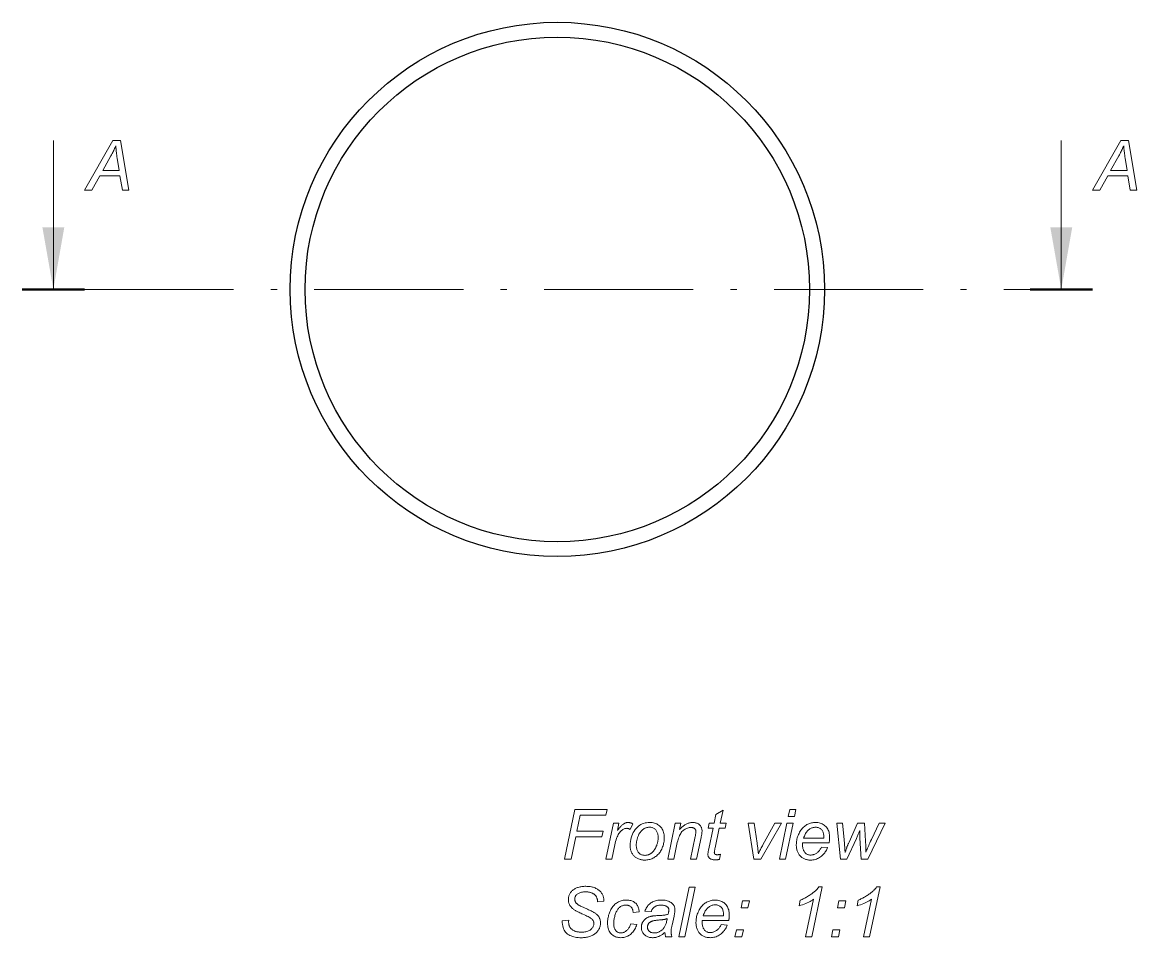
# Model space of a CAD drawing. Extents: x 0 to 297, y 0 to 523.
# Drawn here: x 115.1 to 204.8, y 448.9 to 522.5 of the extents above; entities that cross this region are included whole.
import ezdxf

# ---------------------------------------------------------------- set-up
doc = ezdxf.new("R2010")
doc.units = 0
doc.linetypes.add('DASHDOT', pattern=[18.5, 12, -3, 0.5, -3])

msp = doc.modelspace()

# ---------------------------------------------------------------- linework, layer by layer
at = {"color": 7, "lineweight": 13, "ltscale": 0.3}
for p, q in [((117.617, 501.034), (117.617, 513.034)), ((198.737, 501.034), (198.737, 513.034))]:
    msp.add_line(p, q, dxfattribs=at)
at = {"color": 7, "lineweight": 50, "ltscale": 0.125}
for p, q in [((115.117, 501.034), (120.117, 501.034)), ((201.237, 501.034), (196.237, 501.034))]:
    msp.add_line(p, q, dxfattribs=at)
at = {"color": 7, "linetype": 'DASHDOT', "lineweight": 13}
msp.add_line((120.117, 501.034), (196.237, 501.034), dxfattribs=at)
at = {"color": 7, "lineweight": 13}
for points in [[(120.13, 509.034), (122.398, 513.034), (123.028, 513.034), (123.688, 509.034), (123.17, 509.034), (122.976, 510.186), (121.358, 510.186), (120.717, 509.034)], [(201.25, 509.034), (203.518, 513.034), (204.148, 513.034), (204.808, 509.034), (204.29, 509.034), (204.096, 510.186), (202.478, 510.186), (201.837, 509.034)], [(121.587, 510.598), (122.911, 510.598), (122.755, 511.602), (122.738, 511.719), (122.722, 511.833), (122.707, 511.942), (122.694, 512.048), (122.682, 512.149), (122.672, 512.247), (122.662, 512.341), (122.655, 512.43), (122.648, 512.516), (122.643, 512.598), (122.615, 512.528), (122.584, 512.455), (122.55, 512.38), (122.514, 512.302), (122.475, 512.222), (122.434, 512.139), (122.391, 512.053), (122.345, 511.965), (122.296, 511.875), (122.245, 511.782)], [(202.707, 510.598), (204.031, 510.598), (203.875, 511.602), (203.858, 511.719), (203.842, 511.833), (203.827, 511.942), (203.814, 512.048), (203.802, 512.149), (203.792, 512.247), (203.782, 512.341), (203.775, 512.43), (203.768, 512.516), (203.763, 512.598), (203.735, 512.528), (203.704, 512.455), (203.67, 512.38), (203.634, 512.302), (203.595, 512.222), (203.554, 512.139), (203.511, 512.053), (203.465, 511.965), (203.416, 511.875), (203.365, 511.782)], [(158.746, 455.176), (159.581, 459.176), (162.181, 459.176), (162.086, 458.72), (160.02, 458.72), (159.756, 457.446), (161.859, 457.446), (161.764, 456.99), (159.66, 456.99), (159.281, 455.176)], [(171.322, 455.577), (171.24, 455.173), (171.205, 455.164), (171.169, 455.156), (171.134, 455.149), (171.1, 455.143), (171.065, 455.138), (171.031, 455.134), (170.997, 455.131), (170.963, 455.128), (170.93, 455.127), (170.896, 455.126), (170.838, 455.128), (170.783, 455.132), (170.73, 455.139), (170.68, 455.15), (170.631, 455.163), (170.586, 455.179), (170.542, 455.197), (170.501, 455.219), (170.463, 455.244), (170.427, 455.271), (170.402, 455.294), (170.38, 455.318), (170.36, 455.344), (170.343, 455.371), (170.329, 455.4), (170.317, 455.431), (170.308, 455.463), (170.301, 455.496), (170.297, 455.532), (170.296, 455.568), (170.297, 455.59), (170.299, 455.617), (170.302, 455.648), (170.307, 455.685), (170.314, 455.726), (170.321, 455.772), (170.331, 455.824), (170.341, 455.88), (170.353, 455.941), (170.367, 456.008), (170.719, 457.691), (170.329, 457.691), (170.408, 458.073), (170.798, 458.073), (170.948, 458.785), (171.513, 459.126), (171.292, 458.073), (171.777, 458.073), (171.696, 457.691), (171.213, 457.691), (170.877, 456.09), (170.865, 456.031), (170.854, 455.977), (170.845, 455.928), (170.837, 455.884), (170.83, 455.845), (170.824, 455.811), (170.82, 455.782), (170.817, 455.758), (170.815, 455.738), (170.814, 455.724), (170.815, 455.707), (170.816, 455.691), (170.819, 455.675), (170.822, 455.661), (170.827, 455.647), (170.832, 455.634), (170.839, 455.622), (170.847, 455.611), (170.855, 455.6), (170.865, 455.59), (170.875, 455.581), (170.887, 455.574), (170.901, 455.567), (170.915, 455.561), (170.931, 455.556), (170.948, 455.551), (170.967, 455.548), (170.987, 455.546), (171.008, 455.544), (171.03, 455.544), (171.062, 455.544), (171.094, 455.545), (171.125, 455.547), (171.155, 455.549), (171.185, 455.552), (171.214, 455.556), (171.242, 455.56), (171.269, 455.565), (171.296, 455.57)], [(176.768, 458.616), (176.885, 459.176), (177.376, 459.176), (177.259, 458.616)], [(162.091, 455.176), (162.697, 458.073), (163.133, 458.073), (163.011, 457.481), (163.055, 457.547), (163.1, 457.608), (163.144, 457.667), (163.188, 457.722), (163.232, 457.773), (163.276, 457.821), (163.319, 457.865), (163.363, 457.906), (163.406, 457.944), (163.449, 457.978), (163.492, 458.008), (163.535, 458.036), (163.578, 458.06), (163.622, 458.081), (163.665, 458.098), (163.709, 458.113), (163.753, 458.124), (163.797, 458.132), (163.842, 458.137), (163.887, 458.139), (163.917, 458.138), (163.948, 458.134), (163.981, 458.129), (164.015, 458.122), (164.051, 458.112), (164.088, 458.1), (164.126, 458.087), (164.166, 458.071), (164.207, 458.053), (164.249, 458.032), (164.048, 457.574), (164.022, 457.592), (163.995, 457.607), (163.968, 457.621), (163.941, 457.633), (163.913, 457.643), (163.885, 457.652), (163.856, 457.658), (163.827, 457.663), (163.797, 457.666), (163.767, 457.667), (163.715, 457.664), (163.662, 457.655), (163.61, 457.641), (163.557, 457.62), (163.504, 457.594), (163.451, 457.563), (163.397, 457.525), (163.343, 457.482), (163.289, 457.432), (163.234, 457.377), (163.181, 457.315), (163.13, 457.243), (163.081, 457.162), (163.035, 457.072), (162.991, 456.973), (162.949, 456.864), (162.91, 456.747), (162.873, 456.62), (162.838, 456.483), (162.806, 456.338), (162.561, 455.176)], [(164.039, 456.275), (164.044, 456.442), (164.059, 456.603), (164.084, 456.758), (164.119, 456.907), (164.164, 457.051), (164.219, 457.188), (164.284, 457.32), (164.359, 457.446), (164.444, 457.566), (164.539, 457.68), (164.624, 457.767), (164.714, 457.845), (164.809, 457.914), (164.909, 457.974), (165.015, 458.024), (165.125, 458.065), (165.241, 458.097), (165.362, 458.12), (165.488, 458.134), (165.619, 458.139), (165.722, 458.135), (165.821, 458.126), (165.915, 458.109), (166.006, 458.086), (166.092, 458.057), (166.175, 458.021), (166.253, 457.978), (166.327, 457.929), (166.397, 457.874), (166.464, 457.811), (166.525, 457.744), (166.579, 457.671), (166.627, 457.594), (166.669, 457.513), (166.704, 457.427), (166.733, 457.336), (166.755, 457.241), (166.771, 457.141), (166.781, 457.036), (166.784, 456.927), (166.782, 456.828), (166.776, 456.73), (166.766, 456.634), (166.752, 456.539), (166.734, 456.445), (166.712, 456.353), (166.685, 456.262), (166.655, 456.173), (166.621, 456.085), (166.582, 455.998), (166.54, 455.914), (166.495, 455.834), (166.446, 455.758), (166.394, 455.687), (166.338, 455.619), (166.279, 455.555), (166.216, 455.495), (166.15, 455.439), (166.081, 455.387), (166.008, 455.339), (165.933, 455.296), (165.857, 455.257), (165.781, 455.222), (165.704, 455.193), (165.626, 455.167), (165.547, 455.147), (165.467, 455.131), (165.387, 455.119), (165.306, 455.112), (165.224, 455.11), (165.156, 455.112), (165.091, 455.116), (165.026, 455.123), (164.963, 455.133), (164.901, 455.146), (164.84, 455.162), (164.78, 455.181), (164.721, 455.203), (164.664, 455.227), (164.608, 455.255), (164.554, 455.285), (164.503, 455.317), (164.454, 455.352), (164.408, 455.39), (164.364, 455.429), (164.323, 455.471), (164.285, 455.516), (164.249, 455.563), (164.216, 455.612), (164.185, 455.664), (164.158, 455.718), (164.133, 455.773), (164.111, 455.83), (164.092, 455.889), (164.076, 455.949), (164.063, 456.011), (164.053, 456.075), (164.045, 456.14), (164.041, 456.207)], [(164.533, 456.324), (164.535, 456.244), (164.541, 456.168), (164.551, 456.096), (164.565, 456.029), (164.582, 455.964), (164.604, 455.904), (164.629, 455.848), (164.659, 455.796), (164.692, 455.748), (164.73, 455.704), (164.77, 455.663), (164.813, 455.627), (164.857, 455.596), (164.904, 455.568), (164.953, 455.545), (165.004, 455.526), (165.057, 455.511), (165.112, 455.501), (165.169, 455.494), (165.229, 455.492), (165.261, 455.493), (165.292, 455.495), (165.324, 455.498), (165.355, 455.502), (165.387, 455.508), (165.418, 455.515), (165.449, 455.523), (165.48, 455.533), (165.512, 455.544), (165.543, 455.556), (165.574, 455.57), (165.604, 455.585), (165.634, 455.601), (165.664, 455.618), (165.693, 455.637), (165.722, 455.657), (165.75, 455.679), (165.778, 455.702), (165.805, 455.726), (165.832, 455.751), (165.858, 455.778), (165.884, 455.805), (165.909, 455.833), (165.933, 455.862), (165.956, 455.891), (165.978, 455.922), (166, 455.953), (166.021, 455.984), (166.041, 456.017), (166.06, 456.05), (166.078, 456.084), (166.096, 456.118), (166.113, 456.153), (166.129, 456.188), (166.145, 456.224), (166.16, 456.261), (166.174, 456.298), (166.187, 456.335), (166.199, 456.373), (166.211, 456.412), (166.227, 456.465), (166.242, 456.519), (166.254, 456.572), (166.265, 456.624), (166.275, 456.676), (166.282, 456.728), (166.288, 456.779), (166.292, 456.83), (166.295, 456.88), (166.296, 456.93), (166.294, 457.007), (166.288, 457.08), (166.278, 457.15), (166.264, 457.216), (166.246, 457.279), (166.225, 457.338), (166.199, 457.394), (166.169, 457.446), (166.136, 457.495), (166.098, 457.54), (166.057, 457.581), (166.015, 457.618), (165.97, 457.65), (165.923, 457.679), (165.875, 457.703), (165.824, 457.722), (165.771, 457.737), (165.716, 457.748), (165.659, 457.755), (165.6, 457.757), (165.554, 457.756), (165.509, 457.752), (165.465, 457.747), (165.421, 457.739), (165.378, 457.729), (165.337, 457.717), (165.295, 457.703), (165.255, 457.686), (165.216, 457.667), (165.177, 457.646), (165.139, 457.623), (165.102, 457.598), (165.066, 457.571), (165.03, 457.541), (164.995, 457.51), (164.961, 457.477), (164.928, 457.441), (164.895, 457.404), (164.863, 457.364), (164.832, 457.323), (164.802, 457.28), (164.774, 457.235), (164.747, 457.189), (164.722, 457.142), (164.698, 457.093), (164.676, 457.042), (164.656, 456.991), (164.638, 456.938), (164.621, 456.883), (164.606, 456.828), (164.592, 456.772), (164.579, 456.717), (164.569, 456.664), (164.559, 456.612), (164.551, 456.561), (164.545, 456.511), (164.54, 456.462), (164.536, 456.415), (164.534, 456.369)], [(167.06, 455.176), (167.666, 458.073), (168.113, 458.073), (168.007, 457.568), (168.065, 457.626), (168.122, 457.681), (168.178, 457.732), (168.234, 457.781), (168.289, 457.826), (168.343, 457.867), (168.397, 457.906), (168.449, 457.941), (168.501, 457.973), (168.552, 458.002), (168.603, 458.028), (168.654, 458.051), (168.706, 458.072), (168.757, 458.09), (168.809, 458.105), (168.861, 458.117), (168.913, 458.126), (168.965, 458.133), (169.018, 458.137), (169.071, 458.139), (169.14, 458.137), (169.205, 458.131), (169.268, 458.122), (169.328, 458.108), (169.385, 458.091), (169.439, 458.07), (169.489, 458.045), (169.537, 458.017), (169.582, 457.984), (169.623, 457.948), (169.661, 457.908), (169.695, 457.866), (169.726, 457.822), (169.752, 457.774), (169.774, 457.725), (169.792, 457.672), (169.806, 457.617), (169.816, 457.56), (169.822, 457.5), (169.824, 457.438), (169.823, 457.403), (169.821, 457.366), (169.817, 457.324), (169.812, 457.279), (169.806, 457.23), (169.798, 457.178), (169.789, 457.121), (169.778, 457.061), (169.766, 456.997), (169.753, 456.93), (169.385, 455.176), (168.891, 455.176), (169.275, 457.012), (169.286, 457.064), (169.296, 457.113), (169.305, 457.16), (169.312, 457.204), (169.318, 457.244), (169.324, 457.283), (169.328, 457.318), (169.33, 457.351), (169.332, 457.38), (169.333, 457.408), (169.332, 457.436), (169.329, 457.463), (169.324, 457.489), (169.317, 457.514), (169.308, 457.538), (169.297, 457.561), (169.284, 457.583), (169.269, 457.604), (169.252, 457.624), (169.233, 457.642), (169.212, 457.659), (169.19, 457.675), (169.165, 457.688), (169.139, 457.7), (169.111, 457.71), (169.082, 457.718), (169.05, 457.724), (169.017, 457.729), (168.982, 457.731), (168.945, 457.732), (168.87, 457.729), (168.797, 457.721), (168.725, 457.708), (168.655, 457.689), (168.587, 457.664), (168.52, 457.634), (168.455, 457.598), (168.392, 457.558), (168.33, 457.511), (168.27, 457.459), (168.212, 457.401), (168.158, 457.335), (168.106, 457.26), (168.058, 457.179), (168.013, 457.089), (167.971, 456.991), (167.932, 456.886), (167.897, 456.773), (167.864, 456.652), (167.835, 456.523), (167.554, 455.176)], [(174.004, 455.176), (173.529, 458.073), (174.009, 458.073), (174.258, 456.477), (174.266, 456.421), (174.275, 456.359), (174.284, 456.29), (174.293, 456.215), (174.303, 456.133), (174.314, 456.044), (174.324, 455.949), (174.335, 455.847), (174.347, 455.738), (174.359, 455.623), (174.388, 455.686), (174.419, 455.75), (174.451, 455.816), (174.485, 455.884), (174.52, 455.954), (174.557, 456.025), (174.596, 456.099), (174.636, 456.174), (174.678, 456.251), (174.721, 456.33), (175.69, 458.073), (176.211, 458.073), (174.552, 455.176)], [(176.048, 455.176), (176.653, 458.073), (177.147, 458.073), (176.541, 455.176)], [(179.436, 456.161), (179.917, 456.111), (179.893, 456.04), (179.864, 455.97), (179.83, 455.9), (179.791, 455.831), (179.746, 455.763), (179.695, 455.695), (179.64, 455.628), (179.579, 455.562), (179.512, 455.497), (179.44, 455.432), (179.365, 455.371), (179.286, 455.316), (179.204, 455.268), (179.12, 455.226), (179.032, 455.191), (178.942, 455.162), (178.849, 455.139), (178.753, 455.123), (178.654, 455.113), (178.552, 455.11), (178.488, 455.112), (178.426, 455.116), (178.364, 455.123), (178.303, 455.134), (178.244, 455.147), (178.185, 455.164), (178.128, 455.183), (178.071, 455.205), (178.016, 455.231), (177.962, 455.259), (177.909, 455.29), (177.859, 455.324), (177.812, 455.36), (177.767, 455.399), (177.725, 455.441), (177.685, 455.486), (177.648, 455.533), (177.614, 455.583), (177.582, 455.636), (177.552, 455.691), (177.526, 455.749), (177.502, 455.808), (177.481, 455.869), (177.462, 455.931), (177.447, 455.995), (177.434, 456.06), (177.424, 456.127), (177.417, 456.196), (177.413, 456.266), (177.412, 456.338), (177.414, 456.433), (177.421, 456.527), (177.432, 456.62), (177.447, 456.713), (177.467, 456.806), (177.491, 456.897), (177.519, 456.989), (177.552, 457.079), (177.59, 457.169), (177.631, 457.259), (177.677, 457.346), (177.724, 457.428), (177.775, 457.506), (177.828, 457.579), (177.883, 457.648), (177.942, 457.712), (178.002, 457.771), (178.066, 457.826), (178.132, 457.876), (178.2, 457.922), (178.271, 457.963), (178.342, 458), (178.415, 458.032), (178.489, 458.061), (178.564, 458.085), (178.64, 458.104), (178.717, 458.119), (178.796, 458.13), (178.875, 458.137), (178.956, 458.139), (179.058, 458.135), (179.155, 458.126), (179.248, 458.11), (179.337, 458.087), (179.422, 458.058), (179.503, 458.023), (179.58, 457.981), (179.652, 457.933), (179.72, 457.878), (179.784, 457.817), (179.843, 457.75), (179.896, 457.679), (179.942, 457.602), (179.982, 457.522), (180.017, 457.436), (180.044, 457.346), (180.066, 457.251), (180.082, 457.151), (180.091, 457.047), (180.094, 456.938), (180.094, 456.896), (180.092, 456.853), (180.09, 456.81), (180.088, 456.766), (180.084, 456.723), (180.08, 456.679), (180.075, 456.635), (180.069, 456.591), (180.063, 456.546), (180.056, 456.502), (177.922, 456.502), (177.92, 456.485), (177.918, 456.468), (177.916, 456.452), (177.915, 456.437), (177.914, 456.421), (177.913, 456.406), (177.912, 456.391), (177.912, 456.377), (177.911, 456.363), (177.911, 456.349), (177.913, 456.269), (177.919, 456.194), (177.928, 456.122), (177.941, 456.054), (177.958, 455.99), (177.978, 455.93), (178.003, 455.874), (178.031, 455.821), (178.063, 455.773), (178.098, 455.728), (178.136, 455.687), (178.176, 455.651), (178.218, 455.619), (178.261, 455.591), (178.306, 455.567), (178.352, 455.548), (178.4, 455.533), (178.45, 455.522), (178.502, 455.516), (178.555, 455.514), (178.606, 455.516), (178.656, 455.521), (178.707, 455.529), (178.757, 455.541), (178.807, 455.556), (178.857, 455.574), (178.906, 455.595), (178.956, 455.62), (179.005, 455.649), (179.054, 455.68), (179.102, 455.715), (179.148, 455.753), (179.192, 455.793), (179.233, 455.837), (179.273, 455.884), (179.31, 455.933), (179.345, 455.986), (179.377, 456.041), (179.408, 456.099)], [(178.001, 456.878), (179.627, 456.878), (179.628, 456.893), (179.628, 456.907), (179.629, 456.92), (179.629, 456.932), (179.629, 456.944), (179.63, 456.954), (179.63, 456.964), (179.63, 456.972), (179.63, 456.98), (179.63, 456.987), (179.628, 457.06), (179.623, 457.129), (179.613, 457.194), (179.6, 457.256), (179.584, 457.315), (179.563, 457.37), (179.539, 457.422), (179.511, 457.47), (179.48, 457.515), (179.445, 457.556), (179.406, 457.594), (179.366, 457.627), (179.324, 457.657), (179.279, 457.683), (179.232, 457.705), (179.184, 457.722), (179.133, 457.736), (179.08, 457.746), (179.024, 457.752), (178.967, 457.754), (178.904, 457.752), (178.843, 457.745), (178.782, 457.734), (178.723, 457.719), (178.665, 457.699), (178.607, 457.675), (178.551, 457.647), (178.496, 457.614), (178.443, 457.577), (178.39, 457.536), (178.339, 457.49), (178.291, 457.44), (178.246, 457.385), (178.203, 457.326), (178.162, 457.262), (178.125, 457.194), (178.09, 457.122), (178.058, 457.045), (178.028, 456.964)], [(180.967, 455.176), (180.664, 458.073), (181.139, 458.073), (181.27, 456.772), (181.322, 456.04), (181.323, 456.022), (181.324, 456.001), (181.326, 455.976), (181.327, 455.948), (181.329, 455.917), (181.33, 455.882), (181.332, 455.844), (181.334, 455.803), (181.336, 455.758), (181.338, 455.71), (181.354, 455.765), (181.37, 455.816), (181.385, 455.866), (181.4, 455.912), (181.414, 455.956), (181.428, 455.998), (181.441, 456.036), (181.453, 456.073), (181.466, 456.106), (181.477, 456.137), (181.489, 456.168), (181.503, 456.202), (181.518, 456.238), (181.534, 456.277), (181.552, 456.318), (181.571, 456.361), (181.591, 456.408), (181.613, 456.456), (181.636, 456.508), (181.66, 456.562), (182.35, 458.073), (182.888, 458.073), (182.983, 456.624), (182.988, 456.556), (182.992, 456.484), (182.995, 456.406), (182.998, 456.325), (183.001, 456.239), (183.004, 456.149), (183.006, 456.054), (183.008, 455.955), (183.009, 455.851), (183.011, 455.743), (183.04, 455.819), (183.072, 455.901), (183.108, 455.988), (183.147, 456.081), (183.19, 456.18), (183.236, 456.284), (183.286, 456.394), (183.339, 456.51), (183.396, 456.631), (183.455, 456.758), (184.078, 458.073), (184.571, 458.073), (183.155, 455.176), (182.642, 455.176), (182.533, 456.875), (182.531, 456.91), (182.529, 456.951), (182.527, 456.997), (182.525, 457.05), (182.524, 457.109), (182.522, 457.173), (182.521, 457.244), (182.519, 457.321), (182.518, 457.403), (182.517, 457.492), (182.494, 457.433), (182.47, 457.373), (182.446, 457.313), (182.421, 457.251), (182.395, 457.189), (182.368, 457.125), (182.34, 457.061), (182.312, 456.995), (182.282, 456.929), (182.252, 456.862), (181.485, 455.176)], [(158.57, 450.226), (159.094, 450.275), (159.088, 450.136), (159.09, 450.09), (159.093, 450.045), (159.098, 450), (159.105, 449.957), (159.115, 449.914), (159.127, 449.872), (159.141, 449.831), (159.157, 449.79), (159.175, 449.751), (159.195, 449.712), (159.218, 449.674), (159.243, 449.638), (159.271, 449.604), (159.302, 449.572), (159.336, 449.541), (159.373, 449.512), (159.412, 449.485), (159.454, 449.46), (159.499, 449.436), (159.547, 449.414), (159.597, 449.394), (159.649, 449.376), (159.703, 449.361), (159.758, 449.347), (159.816, 449.336), (159.875, 449.326), (159.936, 449.319), (159.999, 449.313), (160.064, 449.31), (160.131, 449.309), (160.225, 449.311), (160.314, 449.318), (160.398, 449.328), (160.478, 449.343), (160.554, 449.362), (160.625, 449.385), (160.691, 449.412), (160.753, 449.444), (160.811, 449.479), (160.863, 449.519), (160.911, 449.562), (160.954, 449.606), (160.992, 449.651), (161.025, 449.697), (161.053, 449.744), (161.075, 449.793), (161.093, 449.843), (161.106, 449.894), (161.113, 449.946), (161.116, 450), (161.114, 450.037), (161.11, 450.074), (161.104, 450.11), (161.094, 450.145), (161.082, 450.18), (161.068, 450.214), (161.05, 450.247), (161.03, 450.28), (161.007, 450.312), (160.982, 450.343), (160.95, 450.375), (160.909, 450.409), (160.858, 450.445), (160.797, 450.483), (160.728, 450.523), (160.648, 450.566), (160.56, 450.611), (160.462, 450.658), (160.354, 450.707), (160.237, 450.758), (160.146, 450.798), (160.06, 450.836), (159.981, 450.872), (159.908, 450.907), (159.84, 450.939), (159.779, 450.969), (159.723, 450.998), (159.674, 451.024), (159.631, 451.049), (159.593, 451.072), (159.541, 451.108), (159.491, 451.144), (159.444, 451.181), (159.4, 451.219), (159.359, 451.257), (159.32, 451.296), (159.285, 451.336), (159.252, 451.376), (159.222, 451.417), (159.195, 451.458), (159.171, 451.5), (159.149, 451.544), (159.129, 451.589), (159.113, 451.634), (159.099, 451.681), (159.087, 451.73), (159.078, 451.779), (159.072, 451.829), (159.068, 451.881), (159.067, 451.934), (159.068, 451.995), (159.073, 452.055), (159.082, 452.114), (159.094, 452.171), (159.109, 452.227), (159.128, 452.282), (159.15, 452.336), (159.175, 452.389), (159.204, 452.44), (159.236, 452.491), (159.271, 452.539), (159.31, 452.585), (159.351, 452.629), (159.396, 452.671), (159.444, 452.71), (159.495, 452.746), (159.55, 452.781), (159.607, 452.813), (159.667, 452.843), (159.731, 452.87), (159.797, 452.895), (159.865, 452.917), (159.934, 452.937), (160.005, 452.954), (160.078, 452.968), (160.152, 452.98), (160.228, 452.989), (160.306, 452.996), (160.385, 453), (160.466, 453.001), (160.563, 452.999), (160.656, 452.994), (160.746, 452.986), (160.833, 452.975), (160.917, 452.96), (160.997, 452.942), (161.075, 452.921), (161.15, 452.896), (161.222, 452.868), (161.29, 452.837), (161.356, 452.803), (161.417, 452.767), (161.475, 452.729), (161.529, 452.689), (161.58, 452.646), (161.627, 452.602), (161.67, 452.555), (161.709, 452.505), (161.745, 452.454), (161.777, 452.401), (161.806, 452.346), (161.832, 452.293), (161.855, 452.239), (161.874, 452.186), (161.891, 452.134), (161.905, 452.082), (161.915, 452.031), (161.923, 451.98), (161.927, 451.929), (161.929, 451.88), (161.929, 451.874), (161.929, 451.868), (161.929, 451.862), (161.928, 451.855), (161.928, 451.847), (161.928, 451.838), (161.928, 451.829), (161.927, 451.819), (161.927, 451.809), (161.926, 451.798), (161.41, 451.757), (161.41, 451.79), (161.409, 451.821), (161.408, 451.852), (161.406, 451.88), (161.403, 451.908), (161.4, 451.933), (161.396, 451.957), (161.391, 451.98), (161.386, 452.002), (161.38, 452.021), (161.369, 452.054), (161.356, 452.086), (161.342, 452.117), (161.327, 452.146), (161.311, 452.175), (161.293, 452.202), (161.275, 452.229), (161.255, 452.255), (161.234, 452.279), (161.211, 452.302), (161.187, 452.325), (161.162, 452.346), (161.135, 452.367), (161.106, 452.387), (161.075, 452.406), (161.043, 452.424), (161.009, 452.441), (160.973, 452.457), (160.935, 452.472), (160.896, 452.487), (160.856, 452.5), (160.814, 452.512), (160.771, 452.522), (160.728, 452.531), (160.684, 452.539), (160.638, 452.545), (160.592, 452.55), (160.545, 452.553), (160.496, 452.556), (160.447, 452.556), (160.362, 452.554), (160.28, 452.548), (160.203, 452.539), (160.129, 452.525), (160.059, 452.507), (159.993, 452.485), (159.931, 452.46), (159.873, 452.43), (159.818, 452.397), (159.768, 452.36), (159.733, 452.329), (159.701, 452.296), (159.673, 452.261), (159.649, 452.224), (159.629, 452.185), (159.612, 452.144), (159.599, 452.102), (159.59, 452.057), (159.584, 452.01), (159.582, 451.961), (159.583, 451.932), (159.585, 451.904), (159.589, 451.876), (159.595, 451.849), (159.601, 451.822), (159.61, 451.796), (159.62, 451.77), (159.631, 451.746), (159.644, 451.722), (159.659, 451.698), (159.675, 451.675), (159.694, 451.652), (159.716, 451.629), (159.74, 451.606), (159.766, 451.583), (159.795, 451.56), (159.826, 451.538), (159.86, 451.515), (159.896, 451.493), (159.934, 451.47), (159.967, 451.453), (160.007, 451.432), (160.055, 451.409), (160.11, 451.382), (160.174, 451.352), (160.245, 451.319), (160.324, 451.283), (160.411, 451.244), (160.506, 451.202), (160.608, 451.156), (160.692, 451.119), (160.77, 451.083), (160.843, 451.049), (160.91, 451.017), (160.973, 450.986), (161.029, 450.957), (161.081, 450.929), (161.127, 450.903), (161.168, 450.879), (161.203, 450.856), (161.246, 450.827), (161.286, 450.796), (161.325, 450.764), (161.362, 450.731), (161.396, 450.696), (161.429, 450.661), (161.459, 450.624), (161.488, 450.586), (161.514, 450.546), (161.539, 450.506), (161.561, 450.464), (161.581, 450.421), (161.599, 450.377), (161.614, 450.332), (161.627, 450.286), (161.637, 450.238), (161.645, 450.19), (161.651, 450.14), (161.655, 450.09), (161.656, 450.038), (161.654, 449.973), (161.648, 449.91), (161.638, 449.848), (161.624, 449.786), (161.607, 449.726), (161.585, 449.666), (161.559, 449.608), (161.529, 449.551), (161.496, 449.494), (161.458, 449.439), (161.417, 449.385), (161.373, 449.334), (161.326, 449.286), (161.276, 449.239), (161.223, 449.196), (161.166, 449.155), (161.107, 449.116), (161.045, 449.08), (160.979, 449.046), (160.911, 449.015), (160.84, 448.986), (160.767, 448.961), (160.692, 448.938), (160.616, 448.919), (160.537, 448.902), (160.456, 448.889), (160.373, 448.878), (160.288, 448.871), (160.201, 448.866), (160.112, 448.865), (159.978, 448.867), (159.85, 448.876), (159.727, 448.891), (159.608, 448.912), (159.495, 448.939), (159.386, 448.971), (159.283, 449.01), (159.184, 449.054), (159.091, 449.104), (159.003, 449.161), (158.921, 449.225), (158.848, 449.298), (158.783, 449.381), (158.727, 449.473), (158.68, 449.575), (158.641, 449.686), (158.61, 449.807), (158.588, 449.937), (158.575, 450.077)], [(178.158, 448.933), (178.791, 451.953), (178.706, 451.89), (178.614, 451.83), (178.516, 451.772), (178.41, 451.716), (178.299, 451.663), (178.18, 451.613), (178.055, 451.565), (177.923, 451.52), (177.785, 451.478), (177.64, 451.438), (177.732, 451.885), (177.806, 451.915), (177.879, 451.948), (177.953, 451.982), (178.026, 452.017), (178.098, 452.055), (178.171, 452.094), (178.243, 452.135), (178.316, 452.178), (178.388, 452.223), (178.46, 452.27), (178.53, 452.317), (178.596, 452.362), (178.659, 452.407), (178.718, 452.45), (178.774, 452.492), (178.826, 452.533), (178.874, 452.573), (178.919, 452.611), (178.961, 452.648), (178.998, 452.684), (179.02, 452.707), (179.042, 452.73), (179.063, 452.754), (179.084, 452.779), (179.105, 452.805), (179.125, 452.832), (179.146, 452.86), (179.166, 452.889), (179.186, 452.918), (179.206, 452.949), (179.492, 452.949), (178.655, 448.933)], [(182.818, 448.933), (183.451, 451.953), (183.366, 451.89), (183.274, 451.83), (183.176, 451.772), (183.071, 451.716), (182.959, 451.663), (182.84, 451.613), (182.715, 451.565), (182.583, 451.52), (182.445, 451.478), (182.3, 451.438), (182.393, 451.885), (182.466, 451.915), (182.54, 451.948), (182.613, 451.982), (182.686, 452.017), (182.759, 452.055), (182.831, 452.094), (182.904, 452.135), (182.976, 452.178), (183.048, 452.223), (183.12, 452.27), (183.19, 452.317), (183.256, 452.362), (183.319, 452.407), (183.378, 452.45), (183.434, 452.492), (183.486, 452.533), (183.535, 452.573), (183.58, 452.611), (183.621, 452.648), (183.659, 452.684), (183.68, 452.707), (183.702, 452.73), (183.723, 452.754), (183.744, 452.779), (183.765, 452.805), (183.786, 452.832), (183.806, 452.86), (183.826, 452.889), (183.846, 452.918), (183.866, 452.949), (184.153, 452.949), (183.315, 448.933)], [(167.953, 448.933), (168.788, 452.933), (169.282, 452.933), (168.447, 448.933)], [(164.09, 449.989), (164.584, 449.937), (164.545, 449.831), (164.503, 449.731), (164.458, 449.636), (164.41, 449.547), (164.359, 449.464), (164.305, 449.386), (164.247, 449.314), (164.186, 449.247), (164.123, 449.186), (164.056, 449.131), (163.986, 449.081), (163.915, 449.036), (163.842, 448.996), (163.767, 448.962), (163.69, 448.933), (163.611, 448.909), (163.53, 448.891), (163.448, 448.878), (163.363, 448.87), (163.277, 448.867), (163.184, 448.87), (163.095, 448.879), (163.01, 448.895), (162.928, 448.916), (162.849, 448.944), (162.775, 448.977), (162.703, 449.017), (162.636, 449.063), (162.572, 449.115), (162.511, 449.173), (162.456, 449.236), (162.406, 449.305), (162.362, 449.378), (162.324, 449.456), (162.291, 449.539), (162.265, 449.627), (162.244, 449.72), (162.23, 449.817), (162.221, 449.92), (162.218, 450.027), (162.22, 450.122), (162.226, 450.216), (162.235, 450.31), (162.248, 450.404), (162.265, 450.498), (162.286, 450.591), (162.31, 450.684), (162.339, 450.776), (162.371, 450.868), (162.406, 450.96), (162.446, 451.049), (162.488, 451.135), (162.534, 451.215), (162.583, 451.292), (162.635, 451.363), (162.691, 451.431), (162.749, 451.494), (162.811, 451.553), (162.877, 451.607), (162.945, 451.657), (163.016, 451.703), (163.089, 451.743), (163.165, 451.779), (163.242, 451.81), (163.321, 451.836), (163.402, 451.858), (163.485, 451.874), (163.57, 451.886), (163.657, 451.894), (163.746, 451.896), (163.837, 451.893), (163.925, 451.885), (164.009, 451.872), (164.088, 451.854), (164.164, 451.83), (164.236, 451.801), (164.304, 451.767), (164.369, 451.727), (164.429, 451.683), (164.485, 451.633), (164.537, 451.578), (164.584, 451.52), (164.625, 451.459), (164.66, 451.395), (164.69, 451.327), (164.715, 451.255), (164.734, 451.18), (164.747, 451.102), (164.756, 451.021), (164.758, 450.935), (164.273, 450.903), (164.271, 450.957), (164.265, 451.008), (164.257, 451.057), (164.246, 451.104), (164.231, 451.148), (164.214, 451.19), (164.193, 451.23), (164.17, 451.267), (164.143, 451.302), (164.113, 451.334), (164.081, 451.363), (164.046, 451.39), (164.01, 451.413), (163.972, 451.433), (163.931, 451.45), (163.889, 451.464), (163.845, 451.475), (163.798, 451.483), (163.75, 451.488), (163.7, 451.489), (163.641, 451.487), (163.584, 451.482), (163.528, 451.472), (163.474, 451.459), (163.422, 451.442), (163.371, 451.422), (163.322, 451.397), (163.274, 451.369), (163.228, 451.337), (163.184, 451.301), (163.141, 451.261), (163.1, 451.218), (163.061, 451.171), (163.024, 451.119), (162.989, 451.064), (162.956, 451.005), (162.925, 450.942), (162.895, 450.875), (162.867, 450.804), (162.842, 450.729), (162.818, 450.653), (162.797, 450.577), (162.778, 450.502), (162.762, 450.427), (162.748, 450.353), (162.737, 450.28), (162.729, 450.207), (162.722, 450.134), (162.719, 450.063), (162.717, 449.991), (162.719, 449.919), (162.724, 449.85), (162.732, 449.785), (162.744, 449.724), (162.758, 449.667), (162.776, 449.613), (162.798, 449.563), (162.822, 449.516), (162.85, 449.474), (162.881, 449.435), (162.915, 449.4), (162.95, 449.368), (162.986, 449.34), (163.024, 449.316), (163.064, 449.296), (163.105, 449.279), (163.148, 449.266), (163.192, 449.257), (163.238, 449.251), (163.285, 449.249), (163.333, 449.251), (163.38, 449.257), (163.427, 449.266), (163.474, 449.279), (163.52, 449.295), (163.566, 449.315), (163.611, 449.339), (163.656, 449.366), (163.701, 449.397), (163.745, 449.432), (163.788, 449.471), (163.829, 449.513), (163.868, 449.559), (163.905, 449.609), (163.941, 449.663), (163.974, 449.72), (164.006, 449.782), (164.036, 449.847), (164.064, 449.916)], [(166.837, 449.293), (166.786, 449.25), (166.736, 449.209), (166.685, 449.171), (166.635, 449.135), (166.586, 449.102), (166.537, 449.07), (166.488, 449.042), (166.439, 449.015), (166.391, 448.991), (166.344, 448.97), (166.296, 448.95), (166.247, 448.933), (166.198, 448.917), (166.148, 448.904), (166.098, 448.893), (166.047, 448.884), (165.995, 448.876), (165.943, 448.871), (165.89, 448.868), (165.836, 448.867), (165.757, 448.87), (165.682, 448.877), (165.609, 448.888), (165.54, 448.905), (165.474, 448.926), (165.411, 448.952), (165.351, 448.983), (165.294, 449.018), (165.24, 449.058), (165.189, 449.103), (165.143, 449.152), (165.101, 449.203), (165.064, 449.257), (165.032, 449.313), (165.005, 449.372), (164.983, 449.434), (164.966, 449.499), (164.954, 449.566), (164.946, 449.635), (164.944, 449.708), (164.945, 449.756), (164.948, 449.803), (164.954, 449.848), (164.962, 449.893), (164.971, 449.936), (164.984, 449.979), (164.998, 450.02), (165.015, 450.06), (165.033, 450.099), (165.054, 450.137), (165.077, 450.174), (165.101, 450.209), (165.127, 450.243), (165.154, 450.275), (165.183, 450.306), (165.213, 450.335), (165.245, 450.363), (165.277, 450.389), (165.312, 450.414), (165.348, 450.438), (165.385, 450.46), (165.424, 450.48), (165.465, 450.5), (165.507, 450.518), (165.551, 450.535), (165.597, 450.55), (165.644, 450.565), (165.693, 450.578), (165.743, 450.589), (165.795, 450.6), (165.831, 450.606), (165.874, 450.612), (165.922, 450.618), (165.976, 450.624), (166.036, 450.629), (166.102, 450.634), (166.175, 450.639), (166.253, 450.644), (166.337, 450.648), (166.427, 450.652), (166.517, 450.656), (166.602, 450.662), (166.682, 450.669), (166.757, 450.677), (166.826, 450.686), (166.89, 450.696), (166.949, 450.708), (167.003, 450.721), (167.051, 450.735), (167.094, 450.75), (167.105, 450.79), (167.115, 450.828), (167.123, 450.865), (167.131, 450.901), (167.137, 450.935), (167.142, 450.968), (167.146, 450.999), (167.149, 451.029), (167.151, 451.058), (167.151, 451.086), (167.15, 451.119), (167.146, 451.151), (167.14, 451.182), (167.131, 451.211), (167.12, 451.239), (167.106, 451.265), (167.09, 451.29), (167.071, 451.313), (167.05, 451.335), (167.026, 451.356), (166.99, 451.382), (166.951, 451.405), (166.908, 451.425), (166.863, 451.443), (166.814, 451.458), (166.762, 451.47), (166.708, 451.48), (166.649, 451.487), (166.588, 451.491), (166.524, 451.492), (166.463, 451.491), (166.404, 451.487), (166.347, 451.48), (166.293, 451.47), (166.241, 451.458), (166.191, 451.442), (166.144, 451.425), (166.098, 451.404), (166.056, 451.38), (166.015, 451.354), (165.976, 451.326), (165.94, 451.295), (165.906, 451.261), (165.874, 451.225), (165.844, 451.188), (165.816, 451.147), (165.791, 451.105), (165.767, 451.06), (165.746, 451.012), (165.727, 450.963), (165.228, 451.006), (165.26, 451.091), (165.296, 451.171), (165.335, 451.247), (165.378, 451.319), (165.425, 451.387), (165.475, 451.451), (165.529, 451.511), (165.586, 451.567), (165.647, 451.619), (165.712, 451.667), (165.78, 451.71), (165.851, 451.749), (165.926, 451.784), (166.005, 451.813), (166.087, 451.839), (166.172, 451.859), (166.261, 451.875), (166.353, 451.887), (166.449, 451.894), (166.548, 451.896), (166.654, 451.893), (166.754, 451.886), (166.851, 451.873), (166.942, 451.855), (167.03, 451.832), (167.113, 451.804), (167.191, 451.77), (167.265, 451.732), (167.335, 451.688), (167.4, 451.639), (167.445, 451.6), (167.486, 451.558), (167.522, 451.515), (167.553, 451.468), (167.58, 451.42), (167.601, 451.369), (167.618, 451.316), (167.63, 451.26), (167.637, 451.203), (167.64, 451.143), (167.639, 451.096), (167.637, 451.047), (167.633, 450.997), (167.629, 450.945), (167.623, 450.892), (167.615, 450.838), (167.606, 450.782), (167.596, 450.725), (167.584, 450.666), (167.571, 450.605), (167.41, 449.885), (167.396, 449.818), (167.383, 449.753), (167.371, 449.69), (167.362, 449.63), (167.353, 449.573), (167.346, 449.519), (167.341, 449.467), (167.337, 449.417), (167.335, 449.37), (167.334, 449.326), (167.335, 449.297), (167.336, 449.266), (167.339, 449.233), (167.344, 449.197), (167.349, 449.159), (167.356, 449.119), (167.363, 449.076), (167.372, 449.031), (167.383, 448.983), (167.394, 448.933), (166.895, 448.933), (166.887, 448.962), (166.879, 448.993), (166.872, 449.025), (166.866, 449.058), (166.86, 449.094), (166.854, 449.13), (166.849, 449.169), (166.845, 449.209), (166.841, 449.25)], [(171.361, 449.918), (171.842, 449.869), (171.818, 449.797), (171.789, 449.727), (171.755, 449.657), (171.716, 449.588), (171.671, 449.52), (171.62, 449.452), (171.565, 449.386), (171.504, 449.319), (171.437, 449.254), (171.365, 449.189), (171.29, 449.128), (171.211, 449.073), (171.129, 449.025), (171.045, 448.983), (170.957, 448.948), (170.867, 448.919), (170.774, 448.896), (170.678, 448.88), (170.579, 448.87), (170.477, 448.867), (170.413, 448.869), (170.351, 448.873), (170.289, 448.881), (170.228, 448.891), (170.169, 448.904), (170.11, 448.921), (170.053, 448.94), (169.996, 448.962), (169.941, 448.988), (169.887, 449.016), (169.834, 449.047), (169.784, 449.081), (169.737, 449.117), (169.692, 449.157), (169.65, 449.198), (169.61, 449.243), (169.573, 449.29), (169.539, 449.34), (169.507, 449.393), (169.477, 449.448), (169.451, 449.506), (169.427, 449.565), (169.406, 449.626), (169.387, 449.688), (169.372, 449.752), (169.359, 449.817), (169.349, 449.884), (169.342, 449.953), (169.338, 450.023), (169.337, 450.095), (169.339, 450.19), (169.346, 450.284), (169.357, 450.377), (169.372, 450.47), (169.392, 450.563), (169.416, 450.654), (169.444, 450.746), (169.477, 450.836), (169.515, 450.926), (169.556, 451.016), (169.602, 451.103), (169.649, 451.185), (169.7, 451.263), (169.753, 451.336), (169.808, 451.405), (169.867, 451.469), (169.927, 451.528), (169.991, 451.583), (170.057, 451.633), (170.125, 451.679), (170.196, 451.72), (170.267, 451.757), (170.34, 451.79), (170.414, 451.818), (170.489, 451.842), (170.565, 451.861), (170.642, 451.876), (170.721, 451.887), (170.8, 451.894), (170.881, 451.896), (170.983, 451.893), (171.08, 451.883), (171.173, 451.867), (171.262, 451.844), (171.347, 451.815), (171.428, 451.78), (171.505, 451.738), (171.577, 451.69), (171.645, 451.635), (171.709, 451.574), (171.768, 451.507), (171.821, 451.436), (171.867, 451.36), (171.907, 451.279), (171.941, 451.193), (171.969, 451.103), (171.991, 451.008), (172.007, 450.909), (172.016, 450.804), (172.019, 450.695), (172.019, 450.653), (172.017, 450.61), (172.015, 450.567), (172.013, 450.523), (172.009, 450.48), (172.005, 450.436), (172, 450.392), (171.994, 450.348), (171.988, 450.303), (171.981, 450.259), (169.847, 450.259), (169.845, 450.242), (169.843, 450.226), (169.841, 450.21), (169.84, 450.194), (169.839, 450.178), (169.838, 450.163), (169.837, 450.148), (169.837, 450.134), (169.836, 450.12), (169.836, 450.106), (169.838, 450.027), (169.844, 449.951), (169.853, 449.879), (169.866, 449.812), (169.883, 449.748), (169.903, 449.687), (169.928, 449.631), (169.956, 449.579), (169.987, 449.53), (170.023, 449.485), (170.061, 449.445), (170.101, 449.408), (170.143, 449.376), (170.186, 449.348), (170.231, 449.325), (170.277, 449.305), (170.325, 449.29), (170.375, 449.28), (170.427, 449.273), (170.48, 449.271), (170.531, 449.273), (170.581, 449.278), (170.632, 449.286), (170.682, 449.298), (170.732, 449.313), (170.782, 449.331), (170.831, 449.353), (170.881, 449.378), (170.93, 449.406), (170.979, 449.438), (171.027, 449.472), (171.073, 449.51), (171.117, 449.551), (171.158, 449.594), (171.198, 449.641), (171.235, 449.69), (171.27, 449.743), (171.302, 449.798), (171.333, 449.856)], [(169.926, 450.635), (171.552, 450.635), (171.553, 450.65), (171.553, 450.664), (171.554, 450.677), (171.554, 450.689), (171.554, 450.701), (171.555, 450.711), (171.555, 450.721), (171.555, 450.73), (171.555, 450.737), (171.555, 450.744), (171.553, 450.817), (171.548, 450.886), (171.538, 450.952), (171.525, 451.014), (171.509, 451.072), (171.488, 451.127), (171.464, 451.179), (171.436, 451.227), (171.405, 451.272), (171.37, 451.313), (171.331, 451.351), (171.291, 451.385), (171.249, 451.414), (171.204, 451.44), (171.157, 451.462), (171.109, 451.48), (171.058, 451.493), (171.005, 451.503), (170.949, 451.509), (170.892, 451.511), (170.829, 451.509), (170.768, 451.502), (170.707, 451.492), (170.648, 451.476), (170.59, 451.457), (170.532, 451.433), (170.476, 451.404), (170.421, 451.371), (170.368, 451.334), (170.315, 451.293), (170.264, 451.247), (170.216, 451.197), (170.171, 451.142), (170.128, 451.083), (170.087, 451.019), (170.05, 450.951), (170.015, 450.879), (169.983, 450.802), (169.953, 450.721)], [(172.963, 451.271), (173.08, 451.83), (173.637, 451.83), (173.522, 451.271)], [(180.728, 451.271), (180.846, 451.83), (181.402, 451.83), (181.288, 451.271)], [(167.02, 450.401), (166.999, 450.393), (166.978, 450.385), (166.957, 450.378), (166.935, 450.371), (166.913, 450.365), (166.89, 450.358), (166.868, 450.353), (166.845, 450.347), (166.821, 450.342), (166.798, 450.338), (166.773, 450.334), (166.744, 450.329), (166.712, 450.325), (166.677, 450.32), (166.639, 450.315), (166.598, 450.311), (166.554, 450.306), (166.506, 450.301), (166.455, 450.296), (166.401, 450.292), (166.317, 450.284), (166.239, 450.275), (166.165, 450.267), (166.097, 450.258), (166.033, 450.248), (165.975, 450.238), (165.922, 450.228), (165.874, 450.217), (165.83, 450.206), (165.792, 450.195), (165.758, 450.182), (165.725, 450.168), (165.694, 450.153), (165.665, 450.137), (165.637, 450.119), (165.611, 450.099), (165.587, 450.078), (165.565, 450.056), (165.544, 450.033), (165.525, 450.008), (165.508, 449.982), (165.493, 449.955), (165.479, 449.928), (165.467, 449.901), (165.458, 449.873), (165.449, 449.844), (165.443, 449.815), (165.439, 449.785), (165.436, 449.755), (165.435, 449.724), (165.436, 449.683), (165.441, 449.644), (165.448, 449.606), (165.458, 449.57), (165.471, 449.535), (165.487, 449.502), (165.505, 449.47), (165.527, 449.439), (165.551, 449.41), (165.578, 449.383), (165.608, 449.358), (165.64, 449.335), (165.675, 449.315), (165.712, 449.297), (165.752, 449.283), (165.794, 449.271), (165.838, 449.261), (165.885, 449.255), (165.934, 449.251), (165.986, 449.249), (166.035, 449.251), (166.084, 449.254), (166.132, 449.261), (166.18, 449.27), (166.227, 449.282), (166.274, 449.296), (166.321, 449.313), (166.367, 449.332), (166.413, 449.354), (166.458, 449.379), (166.503, 449.406), (166.545, 449.435), (166.585, 449.466), (166.624, 449.499), (166.661, 449.534), (166.696, 449.571), (166.728, 449.61), (166.759, 449.652), (166.788, 449.695), (166.816, 449.74), (166.841, 449.789), (166.866, 449.841), (166.889, 449.897), (166.911, 449.957), (166.932, 450.021), (166.952, 450.089), (166.971, 450.161), (166.989, 450.237), (167.005, 450.317)], [(172.475, 448.933), (172.592, 449.492), (173.151, 449.492), (173.031, 448.933)], [(180.24, 448.933), (180.357, 449.492), (180.917, 449.492), (180.797, 448.933)]]:
    msp.add_lwpolyline(points, close=True, dxfattribs=at)
at = {"color": 7, "lineweight": 30}
for radius in [21.5, 20.3]:
    msp.add_circle((158.177, 501.034), radius, dxfattribs=at)
at = {"color": 7, "lineweight": 13}
for points in [[(116.736, 506.034), (117.617, 501.034), (118.499, 506.034)], [(197.856, 506.034), (198.737, 501.034), (199.619, 506.034)]]:
    msp.add_solid(points, dxfattribs=at)

doc.saveas('drawing.dxf')
